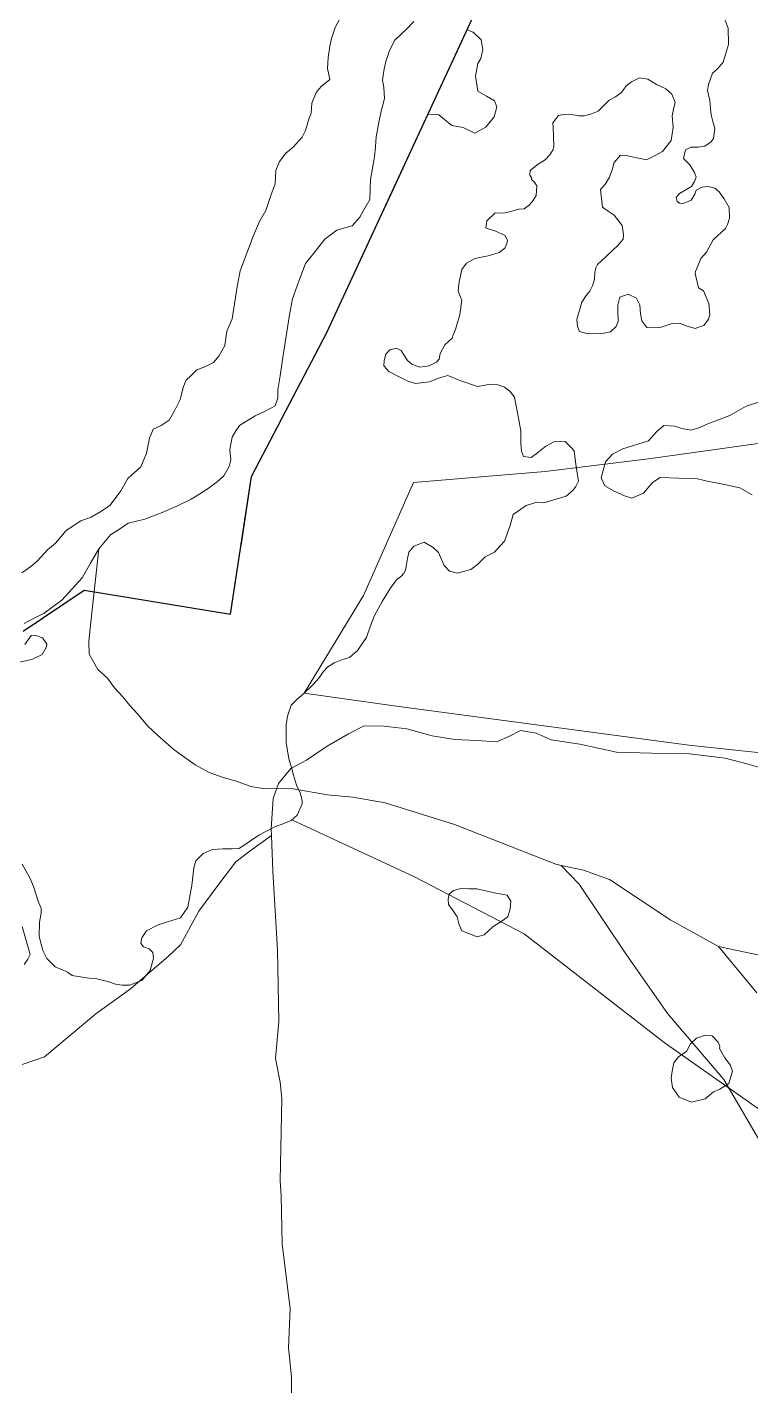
# Model space of a CAD drawing. Header units: metres. Extents: x 4652992 to 4879070, y 2074171 to 2309877.
# Drawn here: x 4653907.2 to 4653983.8, y 2308723.4 to 2308867 of the extents above; entities that cross this region are included whole.
import ezdxf

# ---------------------------------------------------------------- set-up
doc = ezdxf.new("R2010")
doc.units = ezdxf.units.M
doc.header["$MEASUREMENT"] = 0
doc.linetypes.add('DGN Style 3', pattern=[92.779933, 66.271381, -26.508552])
for name, color, linetype, lineweight in [('Level 1', 2, 'Continuous', 0), ('Level 2', 6, 'Continuous', 0), ('Level 20', 30, 'DGN Style 3', 0), ('Level 37', 3, 'Continuous', 0), ('Level 40', 1, 'Continuous', 0)]:
    doc.layers.add(name, color=color, linetype=linetype, lineweight=lineweight)
doc.layers.add('Limite', color=38, linetype='Continuous', lineweight=0, plot=False)

msp = doc.modelspace()

# ---------------------------------------------------------------- linework, layer by layer
at = {"layer": 'Level 1'}
for points in [[(4653984.39728, 2308764.92969, 1245.1375), (4653980.365908, 2308769.839113, 1244.35), (4653978.079287, 2308771.086123, 1243.9875), (4653975.332522, 2308772.631716, 1243.8), (4653968.816714, 2308776.914919, 1242.8875), (4653966.083315, 2308777.881716, 1242.55), (4653963.700658, 2308778.401486, 1242.327558), (4653963.137697, 2308778.524294, 1242.275), (4653952.416079, 2308782.7157, 1240.3125), (4653945.0777, 2308785.030092, 1238.925), (4653941.664675, 2308785.608706, 1238.4625), (4653938.981509, 2308785.868532, 1238.0125), (4653935.363283, 2308786.485476, 1237.4875), (4653932.185488, 2308786.534731, 1237.2125), (4653930.900088, 2308786.741274, 1237), (4653929.374331, 2308787.320681, 1236), (4653927.971133, 2308787.710085, 1235), (4653926.459475, 2308788.217715, 1234), (4653924.996889, 2308789.045717, 1233), (4653922.779726, 2308790.628481, 1232), (4653921.008913, 2308792.154299, 1230), (4653919.949099, 2308793.149721, 1229), (4653918.931277, 2308794.372072, 1228), (4653918.08771, 2308795.301089, 1227), (4653917.351076, 2308796.215273, 1226), (4653916.463076, 2308797.163332, 1225), (4653915.717715, 2308798.181887, 1224), (4653914.712099, 2308799.099917, 1223), (4653913.787295, 2308800.734926, 1222), (4653913.740114, 2308802.108279, 1221.6), (4653913.959719, 2308804.099123, 1221.3625), (4653914.798833, 2308811.855127, 1217.586336)], [(4654008.187075, 2308710.622683, 1256), (4654005.62488, 2308713.156496, 1255), (4654002.574282, 2308717.211916, 1254), (4654002.456911, 2308721.521731, 1253), (4654001.538332, 2308723.056887, 1252.775), (4653999.799685, 2308724.619082, 1252.5875), (4653997.582094, 2308726.334292, 1252.25), (4653994.615114, 2308730.06769, 1251), (4653992.672732, 2308732.745913, 1250.2875), (4653989.554079, 2308741.350893, 1248.375), (4653987.848696, 2308744.618532, 1247.775), (4653984.584902, 2308749.511111, 1247), (4653980.90552, 2308755.767519, 1246), (4653974.987307, 2308762.732912, 1245), (4653970.63373, 2308768.950686, 1244), (4653965.617678, 2308776.431093, 1243), (4653963.700658, 2308778.401486, 1242.327558)], [(4653988.599489, 2308768.05353, 1246), (4653980.365908, 2308769.839113, 1244.35)]]:
    msp.add_polyline3d(points, dxfattribs=at)
at = {"layer": 'Level 2'}
for points in [[(4653906.668455, 2308809.314169, 1218.1863), (4653907.609773, 2308810.001197, 1218.0863), (4653908.317142, 2308810.579175, 1217.9863), (4653909.385459, 2308811.755593, 1217.8363), (4653910.213643, 2308812.458312, 1217.6863), (4653911.332187, 2308813.787574, 1217.6363), (4653912.913915, 2308814.817521, 1217.5863), (4653913.993764, 2308815.203038, 1217.4863), (4653915.08108, 2308815.84653, 1217.4363), (4653916.009776, 2308816.458819, 1217.3863), (4653917.135838, 2308817.985839, 1217.3863), (4653917.86159, 2308819.297432, 1217.3863), (4653919.235497, 2308820.532264, 1217.3863), (4653919.844556, 2308821.987499, 1217.3863), (4653920.171326, 2308823.565478, 1217.3863), (4653920.560394, 2308824.491709, 1217.3863), (4653921.402367, 2308824.899296, 1217.3863), (4653922.246634, 2308825.472397, 1217.3863), (4653922.791451, 2308826.457324, 1217.3863), (4653923.415081, 2308827.650663, 1217.3863), (4653923.775243, 2308829.013069, 1217.2863), (4653924.02517, 2308829.693311, 1217.0863), (4653924.520452, 2308830.130815, 1216.9863), (4653925.158001, 2308830.792051, 1216.9863), (4653926.032622, 2308831.085242, 1216.9863), (4653926.934005, 2308831.543094, 1216.9863), (4653927.493828, 2308832.21679, 1216.9863), (4653928.117096, 2308833.359626, 1216.9377), (4653928.339491, 2308834.85056, 1216.889), (4653928.921916, 2308836.185135, 1216.889), (4653929.162602, 2308837.759953, 1216.889), (4653929.451763, 2308839.556839, 1216.889), (4653929.768682, 2308841.244766, 1216.889), (4653930.459858, 2308843.112418, 1216.889), (4653931.151035, 2308844.980071, 1216.889), (4653931.804823, 2308846.438088, 1216.739), (4653932.47695, 2308847.628227, 1216.589), (4653933.031082, 2308849.314642, 1216.589), (4653933.447529, 2308850.452515, 1216.589), (4653933.527988, 2308851.857526, 1216.589), (4653933.903952, 2308852.808382, 1216.589), (4653934.570152, 2308853.670159, 1216.589), (4653935.346183, 2308854.311485, 1216.589), (4653936.296976, 2308855.366808, 1216.589), (4653936.65442, 2308856.079445, 1216.589), (4653937.031137, 2308857.267888, 1216.589), (4653937.268665, 2308857.895051, 1216.489), (4653937.34668, 2308858.94971, 1216.389), (4653937.798269, 2308860.105078, 1216.389), (4653938.332352, 2308860.735531, 1216.389), (4653939.245354, 2308861.457879, 1216.389), (4653938.991453, 2308862.613897, 1216.389), (4653939.081217, 2308863.796748, 1216.389), (4653939.241212, 2308865.00186, 1216.389), (4653939.413568, 2308865.791433, 1216.389), (4653939.819906, 2308866.944635, 1216.389), (4653940.363256, 2308868.017295, 1216.389)], [(4653948.139222, 2308867.587152, 1216.239), (4653947.414253, 2308866.868502, 1216.289), (4653946.10604, 2308865.60792, 1216.389), (4653945.56269, 2308864.535259, 1216.389), (4653945.156352, 2308863.382058, 1216.389), (4653944.983996, 2308862.592484, 1216.389), (4653944.824001, 2308861.387372, 1216.389), (4653944.968806, 2308860.634264, 1216.389), (4653945.016659, 2308859.437071, 1216.389), (4653944.676553, 2308858.115087, 1216.389), (4653944.40505, 2308856.752927, 1216.389), (4653944.133546, 2308855.390767, 1216.389), (4653944.055532, 2308854.336108, 1216.489), (4653943.977517, 2308853.28145, 1216.589), (4653943.768178, 2308852.086821, 1216.589), (4653943.558839, 2308850.892193, 1216.589), (4653943.510479, 2308849.844558, 1216.589), (4653943.462118, 2308848.796923, 1216.589), (4653942.94571, 2308847.847412, 1216.589), (4653942.429303, 2308846.897901, 1216.589), (4653941.611825, 2308845.985588, 1216.589), (4653939.971795, 2308845.555044, 1216.589), (4653938.72743, 2308844.577039, 1216.589), (4653937.69681, 2308843.292783, 1216.739), (4653936.666191, 2308842.008526, 1216.889), (4653935.975015, 2308840.140874, 1216.889), (4653935.283838, 2308838.273222, 1216.889), (4653934.966919, 2308836.585294, 1216.889), (4653934.677759, 2308834.788408, 1216.889), (4653934.437072, 2308833.213591, 1216.889), (4653934.196385, 2308831.638773, 1216.889), (4653933.97399, 2308830.147839, 1216.9377), (4653933.751595, 2308828.656904, 1216.986325), (4653933.736137, 2308827.790693, 1216.986337), (4653933.440332, 2308826.976496, 1216.986337), (4653932.393017, 2308826.410386, 1216.986337), (4653931.358657, 2308825.914287, 1216.986337), (4653929.684918, 2308824.907253, 1217.086336), (4653929.287855, 2308824.32915, 1217.086336), (4653928.912857, 2308823.674523, 1217.086336), (4653928.666246, 2308822.353208, 1217.286336), (4653928.75514, 2308821.273292, 1217.386337), (4653928.583954, 2308820.544853, 1217.386337), (4653928.039137, 2308819.559926, 1217.386337), (4653927.307452, 2308818.935468, 1217.386337), (4653926.381147, 2308818.238506, 1217.386337), (4653925.480759, 2308817.681526, 1217.386337), (4653924.580371, 2308817.124545, 1217.386337), (4653923.061078, 2308816.356555, 1217.386337), (4653921.491144, 2308815.706551, 1217.386337), (4653919.656485, 2308814.997032, 1217.386337), (4653917.908716, 2308814.561013, 1217.386337), (4653916.98002, 2308813.948724, 1217.436337), (4653916.051324, 2308813.336435, 1217.486337), (4653914.798833, 2308811.855127, 1217.586336), (4653913.918438, 2308810.329262, 1217.636337), (4653913.038044, 2308808.803396, 1217.686337), (4653911.969727, 2308807.626977, 1217.836336), (4653910.90141, 2308806.450559, 1217.986337), (4653909.960092, 2308805.763531, 1218.086336), (4653909.018773, 2308805.076503, 1218.186337), (4653907.957732, 2308804.52611, 1218.236337), (4653906.89669, 2308803.975717, 1218.286336)]]:
    msp.add_polyline3d(points, dxfattribs=at)
at = {"layer": 'Level 20', "linetype": 'Continuous'}
for points in [[(4653985.592813, 2308788.508438, 1246.125194), (4653983.341522, 2308789.126879, 1245.825194), (4653981.07903, 2308789.73612, 1245.625194), (4653977.302206, 2308790.204398, 1245.225195), (4653973.296775, 2308790.247962, 1244.525195), (4653969.559191, 2308790.374026, 1244.125194), (4653965.675769, 2308791.206213, 1243.625194), (4653962.6524, 2308791.678094, 1243.425195), (4653961.058129, 2308792.375179, 1243.325194), (4653959.4048, 2308792.671116, 1242.925195), (4653958.187037, 2308792.038316, 1242.625194), (4653956.863682, 2308791.469229, 1242.425195), (4653954.782132, 2308791.609443, 1242.125194), (4653952.475444, 2308791.701467, 1241.625194), (4653950.059697, 2308792.103587, 1241.025195), (4653947.371482, 2308792.846672, 1240.325194), (4653944.977146, 2308793.121818, 1239.825194), (4653942.859761, 2308793.144673, 1239.625194), (4653941.206658, 2308792.318844, 1239.225195), (4653938.958377, 2308790.996502, 1238.725195), (4653936.787092, 2308789.524939, 1238.425195), (4653935.118593, 2308788.641843, 1238.025195), (4653933.822565, 2308787.06125, 1237.725195), (4653933.249833, 2308785.484221, 1237.725195), (4653933.039991, 2308782.267953, 1237.6), (4653933.069372, 2308781.571902, 1237.817998), (4653933.228678, 2308777.797865, 1239), (4653933.693513, 2308769.454086, 1240.3), (4653933.84965, 2308761.922558, 1241.6), (4653933.486629, 2308758.00553, 1242), (4653933.972105, 2308755.508371, 1242.4), (4653934.166996, 2308753.758237, 1243), (4653933.979662, 2308745.053071, 1244), (4653934.087698, 2308743.476752, 1244.1), (4653934.206013, 2308738.390208, 1244.8), (4653935.047584, 2308731.536837, 1245.5), (4653934.864797, 2308727.420151, 1246), (4653935.17494, 2308724.347228, 1246.4), (4653935.193879, 2308721.96717, 1246.9)], [(4653933.069372, 2308781.571902, 1237.817998), (4653930.813409, 2308779.95218, 1238.725195), (4653929.311744, 2308778.773979, 1238.825194), (4653927.390019, 2308776.286246, 1239.525195), (4653925.376809, 2308773.566589, 1239.925195), (4653923.438587, 2308770.001952, 1240.325194), (4653922.190515, 2308768.798862, 1240.325194), (4653918.167505, 2308765.366269, 1240.725195), (4653914.499744, 2308762.717389, 1240.725195), (4653909.042961, 2308758.158427, 1240.525195), (4653906.693419, 2308757.376348, 1240.325194)]]:
    msp.add_polyline3d(points, dxfattribs=at)
at = {"layer": 'Level 37'}
for points in [[(4654111.10868, 2308818.125863, 1308.16796), (4654108.548724, 2308819.666703, 1307.767961), (4654105.600111, 2308823.677471, 1307.267961), (4654101.795144, 2308831.576539, 1307.267961), (4654099.562811, 2308836.79964, 1307.267961), (4654086.842762, 2308836.331095, 1302.567961), (4654076.822246, 2308836.723003, 1297.46796), (4654066.613765, 2308834.283782, 1291.16796), (4654041.735157, 2308831.12481, 1271.567961), (4654026.374403, 2308829.510316, 1260.96796), (4654014.832065, 2308828.868721, 1254.867961), (4653996.409833, 2308824.641152, 1247.367961), (4653972.968295, 2308821.371344, 1243.66796), (4653962.013571, 2308820.015771, 1242.067961), (4653948.093688, 2308818.855787, 1240.067961), (4653942.78589, 2308806.933669, 1240.067961), (4653936.525173, 2308796.622895, 1239.116218), (4653946.298669, 2308795.236349, 1240.9), (4653977.203566, 2308791.106174, 1245.4), (4653997.399582, 2308788.950623, 1249.3), (4654008.520033, 2308788.32974, 1251.599375)], [(4653935.219182, 2308783.202389, 1240.7042), (4653948.207175, 2308777.182899, 1242.8), (4653959.811477, 2308771.153185, 1245.6), (4653974.6004, 2308759.698521, 1247.4), (4653985.544627, 2308751.990384, 1248.6), (4653995.365751, 2308745.666126, 1250.1), (4654005.25588, 2308738.691001, 1252.8), (4654016.540684, 2308732.374854, 1257.688)]]:
    msp.add_polyline3d(points, dxfattribs=at)
at = {"layer": 'Level 40', "color": 3, "flags": 128}
for points, elevation in [([(4653956.200919, 2308775.592321), (4653956.671172, 2308775.505092), (4653957.410139, 2308775.368018), (4653958.014747, 2308775.255867), (4653958.385665, 2308774.631481), (4653958.303846, 2308773.813273), (4653958.075248, 2308772.95283), (4653957.358874, 2308772.460655), (4653956.495709, 2308771.926246), (4653955.57044, 2308771.056083), (4653954.836525, 2308770.844945), (4653953.219067, 2308771.492228), (4653952.915334, 2308772.104192), (4653952.728468, 2308772.972283), (4653952.290377, 2308773.609158), (4653951.785109, 2308774.258489), (4653951.750113, 2308774.820585), (4653951.849478, 2308775.357753), (4653952.339504, 2308775.753002), (4653953.140585, 2308775.95165), (4653953.971582, 2308775.936402), (4653954.802574, 2308775.921154), (4653956.200919, 2308775.592321)], 1246.346457), ([(4653981.045143, 2308758.050003), (4653981.602218, 2308757.325), (4653981.825251, 2308756.661946), (4653981.444935, 2308755.35093), (4653980.507522, 2308754.764919), (4653979.832208, 2308754.475687), (4653978.936908, 2308753.743684), (4653977.489628, 2308753.390363), (4653976.202727, 2308753.90536), (4653975.494566, 2308754.934755), (4653975.333249, 2308755.931799), (4653975.468975, 2308756.6665), (4653975.629377, 2308757.534771), (4653976.165962, 2308758.195103), (4653976.957441, 2308758.739073), (4653977.385064, 2308759.557744), (4653978.042905, 2308760.126478), (4653978.930961, 2308760.445284), (4653979.678185, 2308760.375767), (4653980.31439, 2308759.705179), (4653980.507611, 2308759.254897), (4653980.470605, 2308759.054538), (4653981.045143, 2308758.050003)], 1251.046457)]:
    msp.add_lwpolyline(points, dxfattribs=dict(at, elevation=elevation))
at = {"layer": 'Level 40', "color": 3}
for points in [[(4653906.81043, 2308803.156126, 1227.722802), (4653913.236548, 2308807.507652, 1231.375796), (4653920.990539, 2308806.238971, 1235.074092), (4653928.744531, 2308804.970291, 1238.772389), (4653929.444412, 2308809.570276, 1238.997495), (4653929.840409, 2308812.172974, 1239.574938), (4653929.849006, 2308812.229479, 1236.946372), (4653930.953482, 2308819.488666, 1236.71128), (4653934.940514, 2308827.098908, 1236.436208), (4653938.927547, 2308834.709149, 1236.161136), (4653942.321474, 2308842.030297, 1235.902772), (4653945.715401, 2308849.351445, 1235.644408), (4653949.109328, 2308856.672593, 1235.386043), (4653949.629344, 2308857.794335, 1235.346457), (4653950.758136, 2308857.713653, 1235.346457), (4653952.134427, 2308856.59186, 1233.546457), (4653953.334197, 2308856.398164, 1231.946457), (4653954.577787, 2308855.791155, 1229.746457), (4653955.743256, 2308856.414908, 1229.746457), (4653956.636708, 2308857.530124, 1229.746457), (4653956.915127, 2308858.557476, 1229.746457), (4653956.677264, 2308859.204816, 1229.746457), (4653955.813004, 2308859.712549, 1229.746457), (4653954.896828, 2308860.231255, 1229.746457), (4653954.644332, 2308861.805063, 1229.746457), (4653954.88721, 2308863.165967, 1229.746457), (4653955.219097, 2308863.693439, 1229.746457), (4653955.423105, 2308864.628034, 1229.746457), (4653955.264498, 2308865.639111, 1229.746457), (4653954.416182, 2308866.469853, 1229.746457), (4653953.761994, 2308866.709007, 1229.746457), (4653955.897182, 2308871.314889, 1229.951406)], [(4653980.944051, 2308868.009585, 1237.246457), (4653981.396163, 2308866.892698, 1237.246457), (4653981.414664, 2308865.158684, 1238.546457), (4653980.998945, 2308863.743786, 1238.546457), (4653980.847073, 2308863.292844, 1238.546457), (4653980.208066, 2308862.569023, 1238.546457), (4653979.738405, 2308862.131432, 1238.546457), (4653979.316338, 2308860.932411, 1238.546457), (4653979.181952, 2308860.31673, 1238.546457), (4653979.429072, 2308859.244974, 1238.546457), (4653979.529192, 2308857.989603, 1238.546457), (4653979.604093, 2308857.598186, 1238.546457), (4653979.747588, 2308857.031349, 1238.546457), (4653979.95967, 2308856.289112, 1238.546457), (4653979.837904, 2308855.24158, 1238.546457), (4653979.595045, 2308854.86343, 1238.546457), (4653978.909813, 2308854.417372, 1238.546457), (4653978.189511, 2308854.300613, 1238.546457), (4653977.44043, 2308854.297213, 1238.546457), (4653976.850927, 2308854.045561, 1238.546457), (4653976.649333, 2308853.121971, 1238.546457), (4653977.332611, 2308852.439487, 1239.746457), (4653977.827395, 2308851.638133, 1240.946457), (4653977.98169, 2308851.124142, 1240.946457), (4653977.830229, 2308850.674405, 1240.946457), (4653977.503551, 2308850.154456, 1240.946457), (4653976.241611, 2308849.431157, 1241.546457), (4653975.872209, 2308849.004205, 1242.546457), (4653975.986534, 2308848.552929, 1242.546457), (4653976.218612, 2308848.3974, 1242.546457), (4653976.636732, 2308848.363046, 1242.546457), (4653976.986532, 2308848.503247, 1242.546457), (4653977.460339, 2308848.724214, 1242.546457), (4653977.859551, 2308849.334649, 1242.546457), (4653978.010724, 2308849.783538, 1242.546457), (4653978.608481, 2308850.085214, 1242.546457), (4653979.314175, 2308850.150583, 1242.546457), (4653979.964081, 2308849.960664, 1242.546457), (4653980.41682, 2308849.598584, 1242.546457), (4653980.944045, 2308848.847133, 1242.546457), (4653981.488628, 2308847.931931, 1242.546457), (4653981.50881, 2308846.806547, 1242.546457), (4653981.313124, 2308846.153579, 1242.546457), (4653981.111171, 2308845.715465, 1242.546457), (4653979.806933, 2308844.503967, 1243.746457), (4653979.078525, 2308843.21513, 1244.846457), (4653978.506115, 2308842.536367, 1244.846457), (4653978.198373, 2308841.855376, 1244.846457), (4653977.941342, 2308841.163751, 1244.846457), (4653977.896885, 2308840.960074, 1244.846457), (4653978.25612, 2308839.44729, 1244.846457), (4653978.769501, 2308839.126902, 1244.846457), (4653979.325232, 2308837.78617, 1244.846457), (4653979.435692, 2308836.591903, 1244.846457), (4653979.284978, 2308836.144306, 1244.846457), (4653978.82517, 2308835.495132, 1244.846457), (4653977.902675, 2308835.155538, 1244.846457), (4653977.051604, 2308835.3866, 1244.846457), (4653976.222656, 2308835.719534, 1244.846457), (4653975.467994, 2308835.664237, 1244.846457), (4653974.094707, 2308835.205656, 1244.846457), (4653972.781599, 2308835.266923, 1244.846457), (4653972.257005, 2308835.953155, 1243.746457), (4653972.096797, 2308836.679896, 1243.746457), (4653972.04307, 2308837.651062, 1243.746457), (4653971.668415, 2308838.369373, 1243.746457), (4653970.798012, 2308838.76471, 1243.746457), (4653969.935264, 2308838.465057, 1243.746457), (4653969.695137, 2308837.608487, 1243.746457), (4653969.714043, 2308836.964476, 1243.746457), (4653969.745552, 2308835.891155, 1243.746457), (4653969.521397, 2308835.351276, 1243.746457), (4653968.919074, 2308834.783674, 1243.746457), (4653967.863894, 2308834.577256, 1243.746457), (4653966.438338, 2308834.611751, 1242.746457), (4653965.638928, 2308834.8205, 1241.646457), (4653965.433449, 2308835.344736, 1241.646457), (4653965.38578, 2308836.103455, 1241.646457), (4653965.889716, 2308837.923607, 1241.646457), (4653966.363144, 2308838.626919, 1241.646457), (4653966.729739, 2308839.085115, 1241.646457), (4653967.016677, 2308839.666916, 1241.646457), (4653967.223966, 2308840.372332, 1241.646457), (4653967.267133, 2308841.058599, 1241.646457), (4653967.378778, 2308841.570087, 1241.646457), (4653967.5589, 2308841.906785, 1241.646457), (4653968.027424, 2308842.343559, 1241.646457), (4653969.696688, 2308843.903612, 1242.646457), (4653970.271206, 2308844.584512, 1242.646457), (4653970.320646, 2308845.054907, 1242.646457), (4653970.164986, 2308846.049064, 1242.646457), (4653969.336297, 2308847.13098, 1242.646457), (4653968.679198, 2308847.535904, 1242.646457), (4653968.084109, 2308847.98128, 1242.646457), (4653967.872257, 2308849.840593, 1242.246457), (4653968.412042, 2308850.426955, 1239.546457), (4653968.835942, 2308851.139296, 1237.546457), (4653969.112759, 2308851.914236, 1236.546457), (4653969.33252, 2308852.675302, 1236.546457), (4653969.985005, 2308853.45303, 1236.546457), (4653970.622816, 2308853.426578, 1236.546457), (4653971.23811, 2308853.297227, 1236.546457), (4653972.058418, 2308853.124778, 1236.546457), (4653972.724847, 2308852.984678, 1236.546457), (4653973.742204, 2308853.470225, 1236.546457), (4653974.418258, 2308853.866068, 1236.546457), (4653975.365156, 2308855.011868, 1236.546457), (4653975.565804, 2308856.422228, 1236.546457), (4653975.454097, 2308857.629381, 1236.546457), (4653975.644966, 2308858.503829, 1236.546457), (4653975.757241, 2308859.018209, 1236.546457), (4653975.413201, 2308859.897783, 1236.546457), (4653974.785532, 2308860.460542, 1236.546457), (4653973.788397, 2308860.929575, 1235.146457), (4653972.891542, 2308861.495988, 1235.146457), (4653972.007282, 2308861.628523, 1235.146457), (4653971.164501, 2308861.213188, 1235.146457), (4653970.589719, 2308860.795222, 1235.146457), (4653970.112756, 2308860.08704, 1235.146457), (4653969.475284, 2308859.628291, 1235.146457), (4653968.798598, 2308859.292923, 1234.346457), (4653968.052365, 2308858.524673, 1233.246457), (4653967.641884, 2308858.124763, 1233.246457), (4653966.933642, 2308857.841553, 1233.246457), (4653966.133598, 2308857.631671, 1233.246457), (4653965.595923, 2308857.636755, 1233.246457), (4653964.966453, 2308857.715199, 1233.246457), (4653964.119552, 2308857.785351, 1233.246457), (4653963.444831, 2308857.657095, 1233.246457), (4653962.840813, 2308856.865291, 1233.246457), (4653962.853633, 2308856.43017, 1233.246457), (4653962.910174, 2308855.450083, 1232.046457), (4653962.929611, 2308854.339425, 1231.046457), (4653962.873065, 2308854.080374, 1231.046457), (4653962.530701, 2308853.502084, 1231.046457), (4653962.033325, 2308852.956344, 1231.046457), (4653961.288875, 2308852.516664, 1231.046457), (4653960.436127, 2308851.828713, 1231.046457), (4653960.387634, 2308851.35248, 1232.246457), (4653960.595956, 2308850.985478, 1233.046457), (4653960.573388, 2308850.882086, 1233.046457), (4653960.84887, 2308850.662064, 1233.046457), (4653961.130757, 2308850.224458, 1233.046457), (4653961.071025, 2308849.209834, 1233.046457), (4653960.729409, 2308848.632776, 1233.046457), (4653960.37008, 2308848.221598, 1233.046457), (4653959.793215, 2308847.801956, 1233.046457), (4653959.192178, 2308847.765797, 1233.046457), (4653958.379957, 2308847.503568, 1233.046457), (4653957.6418, 2308847.333908, 1233.046457), (4653956.731109, 2308847.362599, 1233.046457), (4653955.846058, 2308846.520692, 1233.046457), (4653955.739624, 2308845.785954, 1233.046457), (4653955.98627, 2308845.68021, 1233.046457), (4653956.697147, 2308845.477219, 1233.046457), (4653957.7754, 2308844.981013, 1233.046457), (4653958.034831, 2308844.440095, 1233.046457), (4653957.967119, 2308844.129894, 1233.046457), (4653957.751125, 2308843.634487, 1233.046457), (4653957.162823, 2308843.162943, 1233.046457), (4653956.007087, 2308842.810116, 1233.046457), (4653954.57857, 2308842.534417, 1233.546457), (4653953.681732, 2308842.060772, 1234.546457), (4653953.214642, 2308841.382444, 1235.846457), (4653952.933346, 2308840.093773, 1235.846457), (4653952.861012, 2308839.516009, 1235.846457), (4653952.822434, 2308839.092888, 1235.846457), (4653952.989595, 2308838.626789, 1235.846457), (4653953.208183, 2308838.149962, 1235.846457), (4653952.984762, 2308836.633695, 1235.846457), (4653952.533104, 2308835.057288, 1235.846457), (4653952.295217, 2308834.460211, 1235.846457), (4653952.16502, 2308834.110124, 1235.846457), (4653951.419162, 2308833.403386, 1235.846457), (4653950.896713, 2308832.488324, 1235.846457), (4653950.824384, 2308831.910568, 1235.846457), (4653950.539835, 2308831.59261, 1235.846457), (4653949.758469, 2308831.216463, 1235.846457), (4653948.753498, 2308831.048539, 1235.846457), (4653947.912404, 2308831.385456, 1235.846457), (4653947.454007, 2308831.750475, 1235.846457), (4653947.051852, 2308832.37333, 1235.846457), (4653946.770327, 2308832.809356, 1235.846457), (4653946.289331, 2308833.071332, 1235.846457), (4653945.604027, 2308832.890681, 1235.846457), (4653945.182555, 2308832.439369, 1235.846457), (4653944.98473, 2308831.779701, 1235.846457), (4653944.963879, 2308831.190998, 1235.846457), (4653945.267991, 2308830.858104, 1235.846457), (4653945.480381, 2308830.598233, 1235.846457), (4653946.872798, 2308829.889337, 1236.246457), (4653947.404951, 2308829.616915, 1236.246457), (4653948.308378, 2308829.321089, 1236.246457), (4653949.798264, 2308829.495739, 1236.246457), (4653950.744751, 2308829.891184, 1236.246457), (4653951.720048, 2308830.172833, 1236.246457), (4653953.103243, 2308829.615446, 1236.246457), (4653954.868418, 2308829.019114, 1237.146457), (4653956.067432, 2308829.226948, 1238.946457), (4653957.029934, 2308829.207486, 1240.046457), (4653957.723566, 2308828.955834, 1240.046457), (4653958.270091, 2308828.520435, 1240.046457), (4653958.771808, 2308827.880011, 1240.046457), (4653959.236503, 2308825.497621, 1241.746457), (4653959.440168, 2308824.286139, 1243.046457), (4653959.450885, 2308823.045195, 1244.846457), (4653959.527054, 2308822.176853, 1244.846457), (4653959.720807, 2308821.603801, 1244.846457), (4653960.548839, 2308821.499139, 1245.846457), (4653961.209599, 2308821.997973, 1246.446457), (4653962.108496, 2308822.715177, 1246.446457), (4653962.951788, 2308823.177992, 1246.446457), (4653964.122956, 2308823.200417, 1246.446457), (4653964.783622, 2308822.584626, 1246.446457), (4653965.071928, 2308822.205742, 1246.446457), (4653965.244416, 2308821.053542, 1246.446457), (4653965.405795, 2308819.850556, 1246.446457), (4653965.543472, 2308819.024639, 1246.446457), (4653965.258193, 2308818.445989, 1246.446457), (4653964.955509, 2308818.030402, 1246.446457), (4653964.242408, 2308817.434158, 1246.446457), (4653963.280504, 2308817.155249, 1246.446457), (4653961.882036, 2308816.734107, 1245.146457), (4653961.148605, 2308816.779699, 1245.146457), (4653960.010164, 2308816.429988, 1245.146457), (4653958.636463, 2308815.489883, 1245.146457), (4653958.32985, 2308814.328542, 1245.146457), (4653957.701739, 2308812.676396, 1244.146457), (4653957.273944, 2308812.178457, 1244.146457), (4653956.64892, 2308811.50803, 1244.146457), (4653955.689857, 2308811.013295, 1244.146457), (4653954.878607, 2308810.221288, 1244.146457), (4653954.173879, 2308809.673798, 1244.146457), (4653952.756297, 2308809.273605, 1244.146457), (4653951.901799, 2308809.503569, 1244.146457), (4653951.340024, 2308810.099712, 1244.146457), (4653950.726334, 2308811.479289, 1243.146457), (4653950.159977, 2308811.992083, 1241.546457), (4653949.216269, 2308812.561907, 1241.546457), (4653948.111178, 2308812.148408, 1241.546457), (4653947.59694, 2308811.505582, 1241.546457), (4653947.451642, 2308810.839943, 1241.546457), (4653947.368633, 2308810.214941, 1241.546457), (4653947.234513, 2308809.600507, 1241.546457), (4653947.017609, 2308809.233944, 1241.496479), (4653947.012563, 2308809.214152, 1241.4465), (4653946.998348, 2308809.201393, 1241.496479), (4653946.895938, 2308809.02832, 1241.546457), (4653946.564912, 2308808.812345, 1241.496479), (4653946.310327, 2308808.583832, 1241.4465), (4653945.612343, 2308807.660158, 1241.4465), (4653944.773965, 2308806.294416, 1241.4465), (4653943.971237, 2308804.804988, 1241.4465), (4653943.535343, 2308803.715572, 1241.4465), (4653943.135113, 2308802.502482, 1241.4465), (4653942.172949, 2308801.101033, 1241.4465), (4653941.336433, 2308800.378458, 1241.4465), (4653940.40336, 2308800.08342, 1241.4465), (4653939.707229, 2308799.802937, 1241.4465), (4653939.046763, 2308799.398792, 1241.4465), (4653938.535202, 2308798.849972, 1241.4465), (4653938.126401, 2308798.223557, 1241.4465), (4653937.459683, 2308797.469415, 1241.4465), (4653936.445622, 2308796.550835, 1242.4465), (4653935.821513, 2308796.023607, 1242.4465), (4653935.166003, 2308795.326825, 1242.4465), (4653934.776573, 2308794.171458, 1242.4465), (4653934.609135, 2308793.267179, 1242.4465), (4653934.613604, 2308791.395622, 1242.4465), (4653934.901354, 2308789.666808, 1243.9465), (4653935.196338, 2308788.736679, 1243.9465), (4653935.399297, 2308787.940332, 1243.9465), (4653935.729856, 2308786.886856, 1243.9465), (4653936.102206, 2308786.059066, 1243.9465), (4653936.305174, 2308785.262689, 1243.9465), (4653936.298957, 2308784.913658, 1243.9465), (4653935.78682, 2308783.724635, 1243.9465), (4653935.153289, 2308783.141766, 1243.9465), (4653934.392148, 2308782.816026, 1243.9465), (4653933.437695, 2308782.469179, 1244.5465), (4653931.729628, 2308781.60495, 1245.9465), (4653930.72826, 2308780.917216, 1245.9465), (4653929.660113, 2308780.18362, 1245.9465), (4653928.896492, 2308780.150565, 1245.9465), (4653927.907528, 2308780.159308, 1245.9465), (4653926.785033, 2308780.07635, 1245.9465), (4653925.83573, 2308779.670088, 1245.9465), (4653925.049187, 2308778.884211, 1245.9465), (4653924.857281, 2308778.162731, 1245.9465), (4653924.639029, 2308776.291797, 1245.1465), (4653924.219754, 2308774.004389, 1244.8465), (4653923.425892, 2308772.868656, 1244.8465), (4653922.059497, 2308772.422272, 1244.8465), (4653921.073336, 2308772.138629, 1244.8465), (4653919.844808, 2308771.491694, 1244.8465), (4653919.360088, 2308770.765108, 1244.8465), (4653919.245185, 2308770.144885, 1244.8465), (4653919.531444, 2308769.800184, 1244.8465), (4653920.131114, 2308769.572319, 1244.8465), (4653920.530204, 2308769.20669, 1244.8465), (4653920.594997, 2308768.611449, 1244.8465), (4653920.231479, 2308767.279108, 1244.8465), (4653919.40199, 2308766.266455, 1244.8465), (4653918.081439, 2308765.753133, 1244.8465), (4653917.260259, 2308765.730451, 1244.8465), (4653916.583252, 2308765.85601, 1244.8465), (4653915.870722, 2308766.10481, 1244.8465), (4653914.583566, 2308766.401855, 1244.8465), (4653913.783269, 2308766.491952, 1244.8465), (4653912.149712, 2308766.726681, 1244.1379), (4653911.999449, 2308766.778903, 1244.0465), (4653911.476576, 2308767.109402, 1244.0465), (4653910.886773, 2308767.393932, 1244.0465), (4653910.860177, 2308767.405493, 1244.0465), (4653910.184027, 2308767.699409, 1244.0465), (4653909.293074, 2308768.565221, 1244.0465), (4653908.864357, 2308769.403678, 1244.0465), (4653908.49227, 2308770.876065, 1243.2465), (4653908.538423, 2308772.386758, 1243.2465), (4653908.716427, 2308773.347081, 1243.2465), (4653908.697619, 2308773.876447, 1243.2465), (4653908.406674, 2308774.514713, 1243.2465), (4653907.886419, 2308776.176898, 1241.2465), (4653907.512514, 2308777.103742, 1237.9465), (4653906.706748, 2308778.545924, 1235.8465)], [(4653983.918085, 2308817.550319, 1248.446457), (4653982.618419, 2308818.311008, 1248.446457), (4653980.815277, 2308818.685611, 1248.446457), (4653979.94693, 2308818.86601, 1248.446457), (4653979.345702, 2308818.990915, 1248.446457), (4653978.14309, 2308819.240758, 1248.446457), (4653974.191004, 2308819.414779, 1247.546457), (4653973.375075, 2308818.882014, 1247.546457), (4653972.427091, 2308817.744559, 1247.546457), (4653971.194625, 2308817.227834, 1247.546457), (4653970.405809, 2308817.461757, 1247.546457), (4653969.259082, 2308817.980685, 1247.546457), (4653968.327771, 2308818.525198, 1247.546457), (4653967.953258, 2308819.375674, 1247.546457), (4653968.386964, 2308821.041869, 1247.546457), (4653969.128164, 2308821.871369, 1247.546457), (4653970.227117, 2308822.415682, 1247.546457), (4653972.965196, 2308823.278961, 1246.046457), (4653973.803757, 2308824.230249, 1246.046457), (4653974.583486, 2308824.912261, 1246.046457), (4653975.752572, 2308824.809631, 1246.046457), (4653976.475243, 2308824.588864, 1246.046457), (4653977.413586, 2308824.393556, 1246.046457), (4653978.387586, 2308824.683184, 1246.046457), (4653979.242143, 2308825.067953, 1246.046457), (4653981.562874, 2308825.955601, 1247.546457), (4653983.287665, 2308826.927032, 1250.546457), (4653984.713745, 2308827.399211, 1250.546457)], [(4653906.216676, 2308799.8545, 1230.7465), (4653907.699001, 2308800.172116, 1230.7465), (4653908.801191, 2308800.678767, 1230.7465), (4653909.236573, 2308801.427634, 1230.7465), (4653909.300301, 2308801.771368, 1230.7465), (4653908.833155, 2308802.450626, 1230.7465), (4653908.042357, 2308802.730784, 1229.5465), (4653907.661711, 2308802.704251, 1227.7465), (4653906.991472, 2308801.754918, 1226.1465)], [(4653906.690452, 2308771.932272, 1241.4465), (4653907.550029, 2308768.969348, 1242.1465), (4653907.356498, 2308768.619437, 1242.1465), (4653907.28587, 2308768.49174, 1242.1465), (4653906.88754, 2308767.921985, 1242.1465)]]:
    msp.add_polyline3d(points, dxfattribs=at)
at = {"layer": 'Limite', "color": 5, "linetype": 'Continuous', "lineweight": 30}
msp.add_polyline3d([(4653906.81043, 2308803.156126, 1219.463146), (4653913.236548, 2308807.507652, 1220.730124), (4653928.744531, 2308804.970291, 1228.745414), (4653930.953482, 2308819.488666, 1217.961011), (4653938.927547, 2308834.709149, 1219.83054), (4653955.897182, 2308871.314889, 1216.997173)], dxfattribs=at)

doc.saveas('drawing.dxf')
